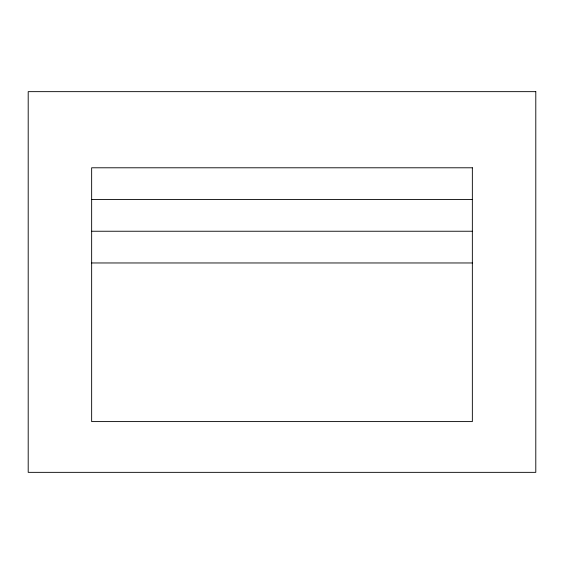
<?xml version="1.0" encoding="UTF-8"?>
<svg xmlns="http://www.w3.org/2000/svg" width="564" height="564" viewBox="0 0 564 564"><rect width="100%" height="100%" fill="white"/><g stroke="black" fill="none" stroke-linecap="round" stroke-linejoin="round"><path stroke-width="0.85" d="M91.65 199.515L472.35 199.515M91.65 231.24L472.35 231.24M91.65 262.965L472.35 262.965M535.793 91.65L28.2 91.65L28.2 472.35L535.793 472.35L535.793 91.65M472.35 167.79L91.65 167.79L91.65 421.59L472.35 421.59L472.35 167.79"/></g></svg>
